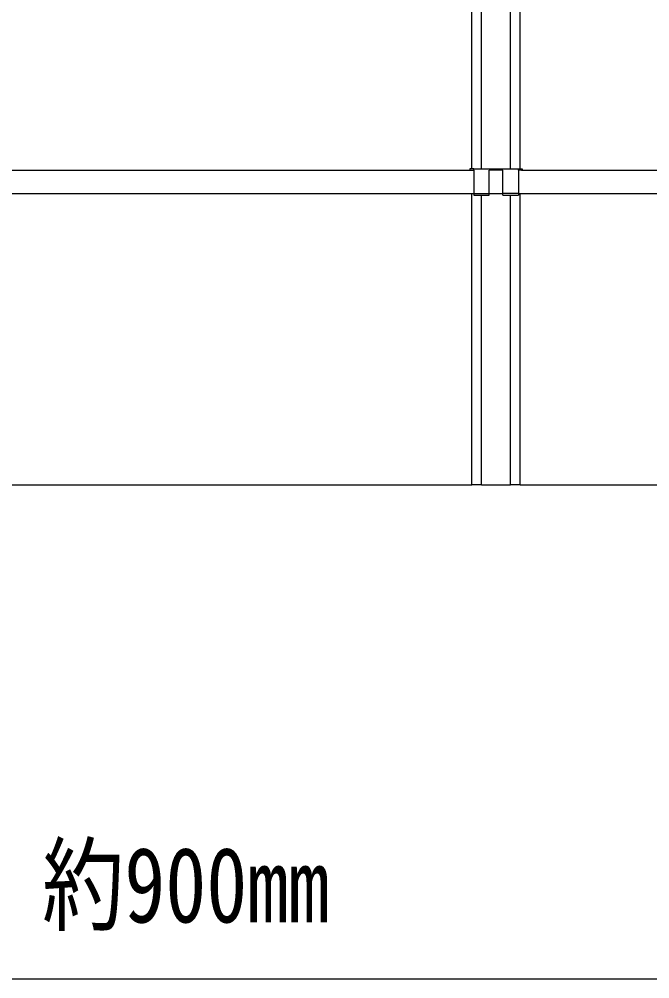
# Model space of a CAD drawing. Units: millimetres on the paper. Extents: x -143 to 139, y -97 to 98.
# Drawn here: x -111.71 to -95.47, y 15.26 to 39.98 of the extents above; entities that cross this region are included whole.
import ezdxf
from ezdxf.enums import TextEntityAlignment as Align

# ---------------------------------------------------------------- set-up
doc = ezdxf.new("R2010")
doc.units = ezdxf.units.MM
for name, color, linetype in [('0-0_文字･図枠･寸法', 7, 'Continuous'), ('0-1_天井下地', 7, 'Continuous'), ('0-2_天井ボード', 7, 'Continuous')]:
    doc.layers.add(name, color=color, linetype=linetype)
doc.styles.add('ＭＳ ゴシック', font='')
doc.styles.get('ＭＳ ゴシック').set_extended_font_data('MS Gothic')

msp = doc.modelspace()

# ---------------------------------------------------------------- linework, layer by layer
at = {"layer": '0-0_文字･図枠･寸法'}
msp.add_line((-129.728, 15.26), (-84.278, 15.26), dxfattribs=at)
at = {"layer": '0-1_天井下地'}
for p, q in [((-100.053, 36.127), (-100.053, 80.487)), ((-99.803, 36.127), (-99.803, 80.447)), ((-99.053, 36.127), (-99.053, 80.447)), ((-98.803, 36.127), (-98.803, 80.487)), ((-100.103, 36.127), (-100.103, 36.087)), ((-100.003, 36.127), (-100.103, 36.127)), ((-114.003, 36.087), (-100.083, 36.087)), ((-100.083, 36.087), (-100.003, 36.087)), ((-100.003, 36.087), (-100.003, 35.487)), ((-99.603, 35.487), (-99.603, 36.087)), ((-99.253, 36.087), (-99.603, 36.087)), ((-99.253, 35.487), (-99.253, 36.087)), ((-98.773, 36.087), (-98.853, 36.087)), ((-98.853, 36.087), (-98.853, 35.487)), ((-98.773, 36.087), (-90.209, 36.087)), ((-113.923, 35.487), (-100.003, 35.487)), ((-100.053, 27.987), (-100.053, 35.487)), ((-100.003, 35.487), (-99.603, 35.487)), ((-100.003, 35.487), (-100.003, 35.447)), ((-100.003, 35.447), (-99.603, 35.447)), ((-99.803, 27.987), (-99.803, 35.447)), ((-99.603, 35.447), (-99.603, 35.487)), ((-99.603, 35.487), (-99.253, 35.487)), ((-98.853, 35.487), (-99.253, 35.487)), ((-99.253, 35.447), (-99.253, 35.487)), ((-99.253, 35.447), (-98.853, 35.447)), ((-99.053, 27.987), (-99.053, 35.447)), ((-98.853, 35.487), (-98.853, 35.447)), ((-98.853, 35.487), (-90.077, 35.487)), ((-98.803, 27.987), (-98.803, 35.487))]:
    msp.add_line(p, q, dxfattribs=at)
for points in [[(-100.003, 36.087), (-100.003, 36.127), (-98.853, 36.127)], [(-98.853, 36.087), (-98.853, 36.127), (-98.753, 36.127), (-98.753, 36.087)]]:
    msp.add_lwpolyline(points, dxfattribs=at)
at = {"layer": '0-2_天井ボード'}
for p, q in [((-113.953, 27.987), (-100.053, 27.987)), ((-99.803, 27.987), (-100.053, 27.987)), ((-99.803, 27.987), (-99.053, 27.987)), ((-98.803, 27.987), (-99.053, 27.987)), ((-98.803, 27.987), (-85.528, 27.987))]:
    msp.add_line(p, q, dxfattribs=at)

# ---------------------------------------------------------------- texts
at = {"layer": '0-0_文字･図枠･寸法', "style": 'ＭＳ ゴシック', "width": 0.8}
msp.add_text('約900mm', height=1.94, dxfattribs=at).set_placement((-111.117, 16.13), align=Align.BOTTOM_LEFT)

doc.saveas('drawing.dxf')
